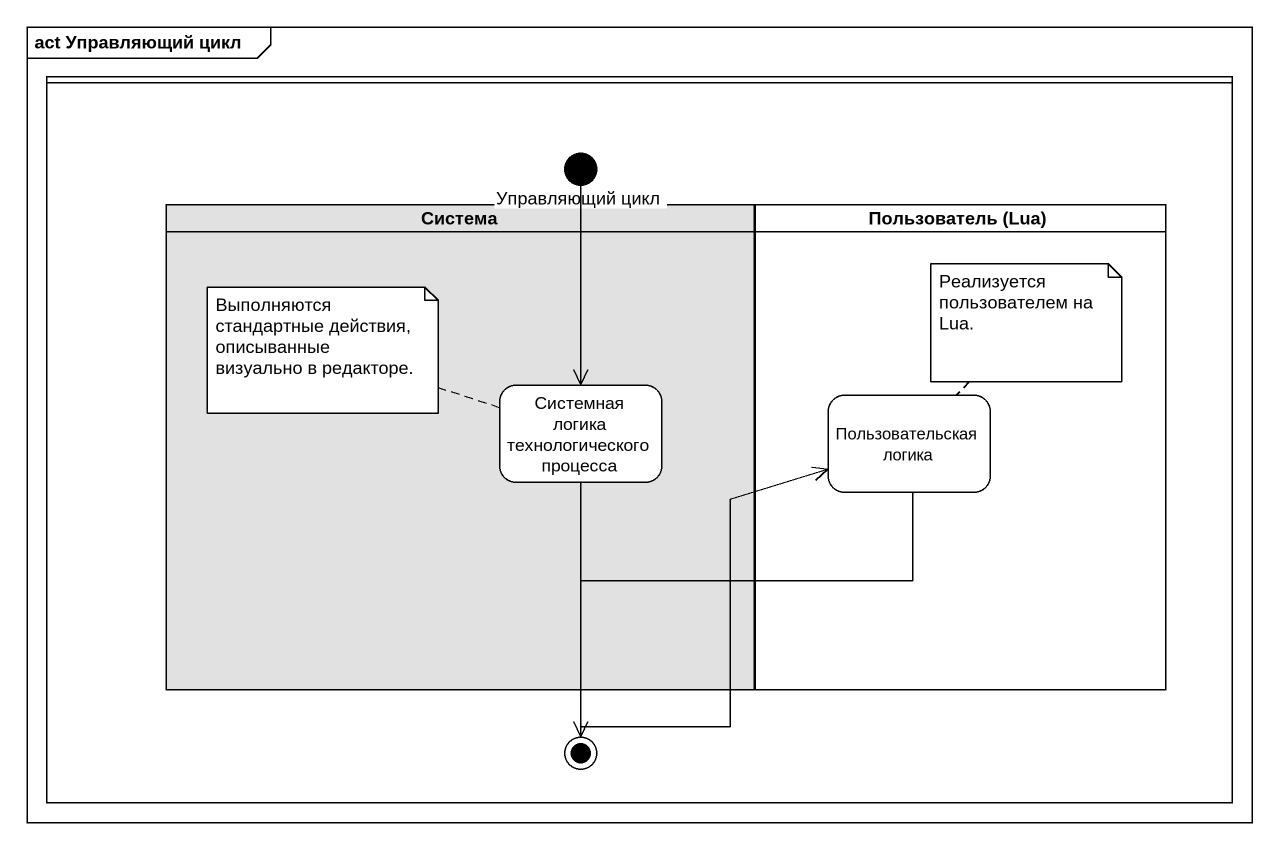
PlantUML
@startuml
mainframe act Управляющий цикл
hide empty description
state " " as lane1 <<partition>> #FFFFFF {
  state "Управляющий цикл" as Управляющий_цикл <<start>>
  state Система <<partition>> #E1E1E1 {
    state "Системная логика технологического процесса" as Системная_логика
  }
  state "Пользователь (Lua)" as Пользователь_Lua <<partition>> #FFFFFF {
    state "Пользовательская логика" as Пользовательская_логика
  }
  state final1 <<end>>
}
Управляющий_цикл --> Системная_логика
Системная_логика -right-> Пользовательская_логика
Пользовательская_логика --> final1
note top of Пользовательская_логика : Реализуется пользователем на Lua.
note left of Системная_логика : Выполняются стандартные действия, описыванные визуально в редакторе.
@enduml
